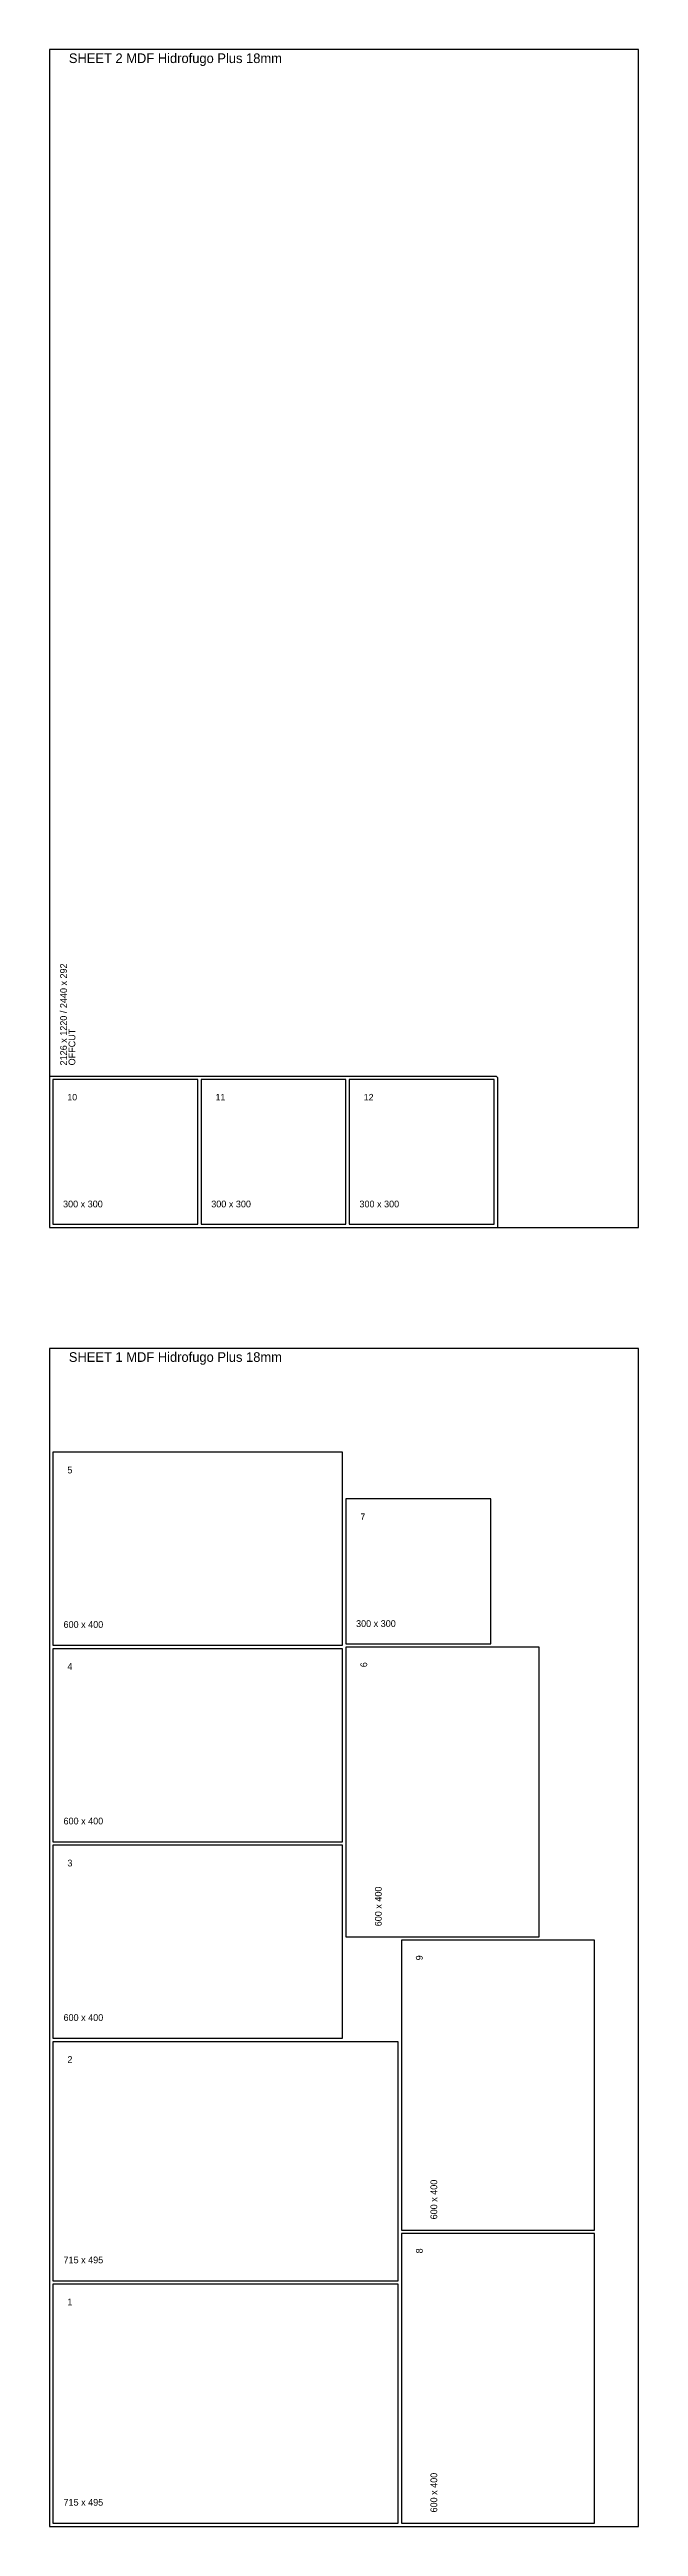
# Model space of a CAD drawing. Extents: x 0 to 1220, y 0 to 5130.
import ezdxf

# ---------------------------------------------------------------- set-up
doc = ezdxf.new("R2010")
doc.units = 0
for name, color, linetype in [('OFFCUT', 6, 'CONTINUOUS'), ('OFFCUT_TEXT', 4, 'CONTINUOUS'), ('OUT', 150, 'CONTINUOUS'), ('PART_NUMBER', 7, 'CONTINUOUS'), ('SHEET', 7, 'CONTINUOUS'), ('text', 7, 'CONTINUOUS')]:
    doc.layers.add(name, color=color, linetype=linetype)

msp = doc.modelspace()

# ---------------------------------------------------------------- linework, layer by layer
at = {"layer": 'OFFCUT'}
for p, q in [((0, 3004), (925, 3004)), ((925, 3004), (928, 3001)), ((928, 3001), (928, 2690))]:
    msp.add_line(p, q, dxfattribs=at)
at = {"layer": 'OUT'}
for points in [[(7, 2697), (307, 2697), (307, 2997), (7, 2997)], [(314, 2697), (614, 2697), (614, 2997), (314, 2997)], [(621, 2697), (921, 2697), (921, 2997), (621, 2997)], [(7, 1825), (607, 1825), (607, 2225), (7, 2225)], [(614, 1828), (914, 1828), (914, 2128), (614, 2128)], [(7, 1418), (607, 1418), (607, 1818), (7, 1818)], [(614, 1221), (1014, 1221), (1014, 1821), (614, 1821)], [(7, 1011), (607, 1011), (607, 1411), (7, 1411)], [(729, 614), (1129, 614), (1129, 1214), (729, 1214)], [(7, 509), (722, 509), (722, 1004), (7, 1004)], [(729, 7), (1129, 7), (1129, 607), (729, 607)], [(7, 7), (722, 7), (722, 502), (7, 502)]]:
    msp.add_lwpolyline(points, close=True, dxfattribs=at)
at = {"layer": 'SHEET'}
for points in [[(0, 2690), (1220, 2690), (1220, 5130), (0, 5130)], [(0, 0), (1220, 0), (1220, 2440), (0, 2440)]]:
    msp.add_lwpolyline(points, close=True, dxfattribs=at)

# ---------------------------------------------------------------- texts
at = {"layer": 'OFFCUT_TEXT'}
for s, p in [('2126 x 1220 / 2440 x 292', (36, 3026)), ('OFFCUT', (53.36, 3026))]:
    msp.add_text(s, height=14, rotation=90, dxfattribs=at).set_placement(p)
at = {"layer": 'PART_NUMBER'}
for s, height, p in [('10', 13.5, (37, 2953.5)), ('11', 13.5, (344, 2953.5)), ('12', 13.5, (651, 2953.5)), ('5', 14, (37, 2181)), ('7', 13.5, (644, 2084.5)), ('4', 14, (37, 1774)), ('3', 14, (37, 1367)), ('2', 14, (37, 960)), ('1', 14, (37, 458))]:
    msp.add_text(s, height=height, dxfattribs=at).set_placement(p)
for s, p in [('6', (658, 1779.52)), ('9', (773, 1172.52)), ('8', (773, 565.52))]:
    msp.add_text(s, height=14, rotation=90, dxfattribs=at).set_placement(p)
at = {"layer": 'text'}
for s, height, p in [('SHEET 2 MDF Hidrofugo Plus 18mm', 20, (40, 5102)), ('300 x 300', 14, (28, 2732)), ('300 x 300', 14, (335, 2732)), ('300 x 300', 14, (642, 2732)), ('SHEET 1 MDF Hidrofugo Plus 18mm', 20, (40, 2412)), ('600 x 400', 14, (29, 1861)), ('300 x 300', 14, (635, 1863)), ('600 x 400', 14, (29, 1454)), ('600 x 400', 14, (29, 1047)), ('715 x 495', 14, (29, 545)), ('715 x 495', 14, (29, 43))]:
    msp.add_text(s, height=height, dxfattribs=at).set_placement(p)
for p in [(688.1, 1243), (803.1, 636), (803.1, 29)]:
    msp.add_text('600 x 400', height=14, rotation=90, dxfattribs=at).set_placement(p)

doc.saveas('drawing.dxf')
